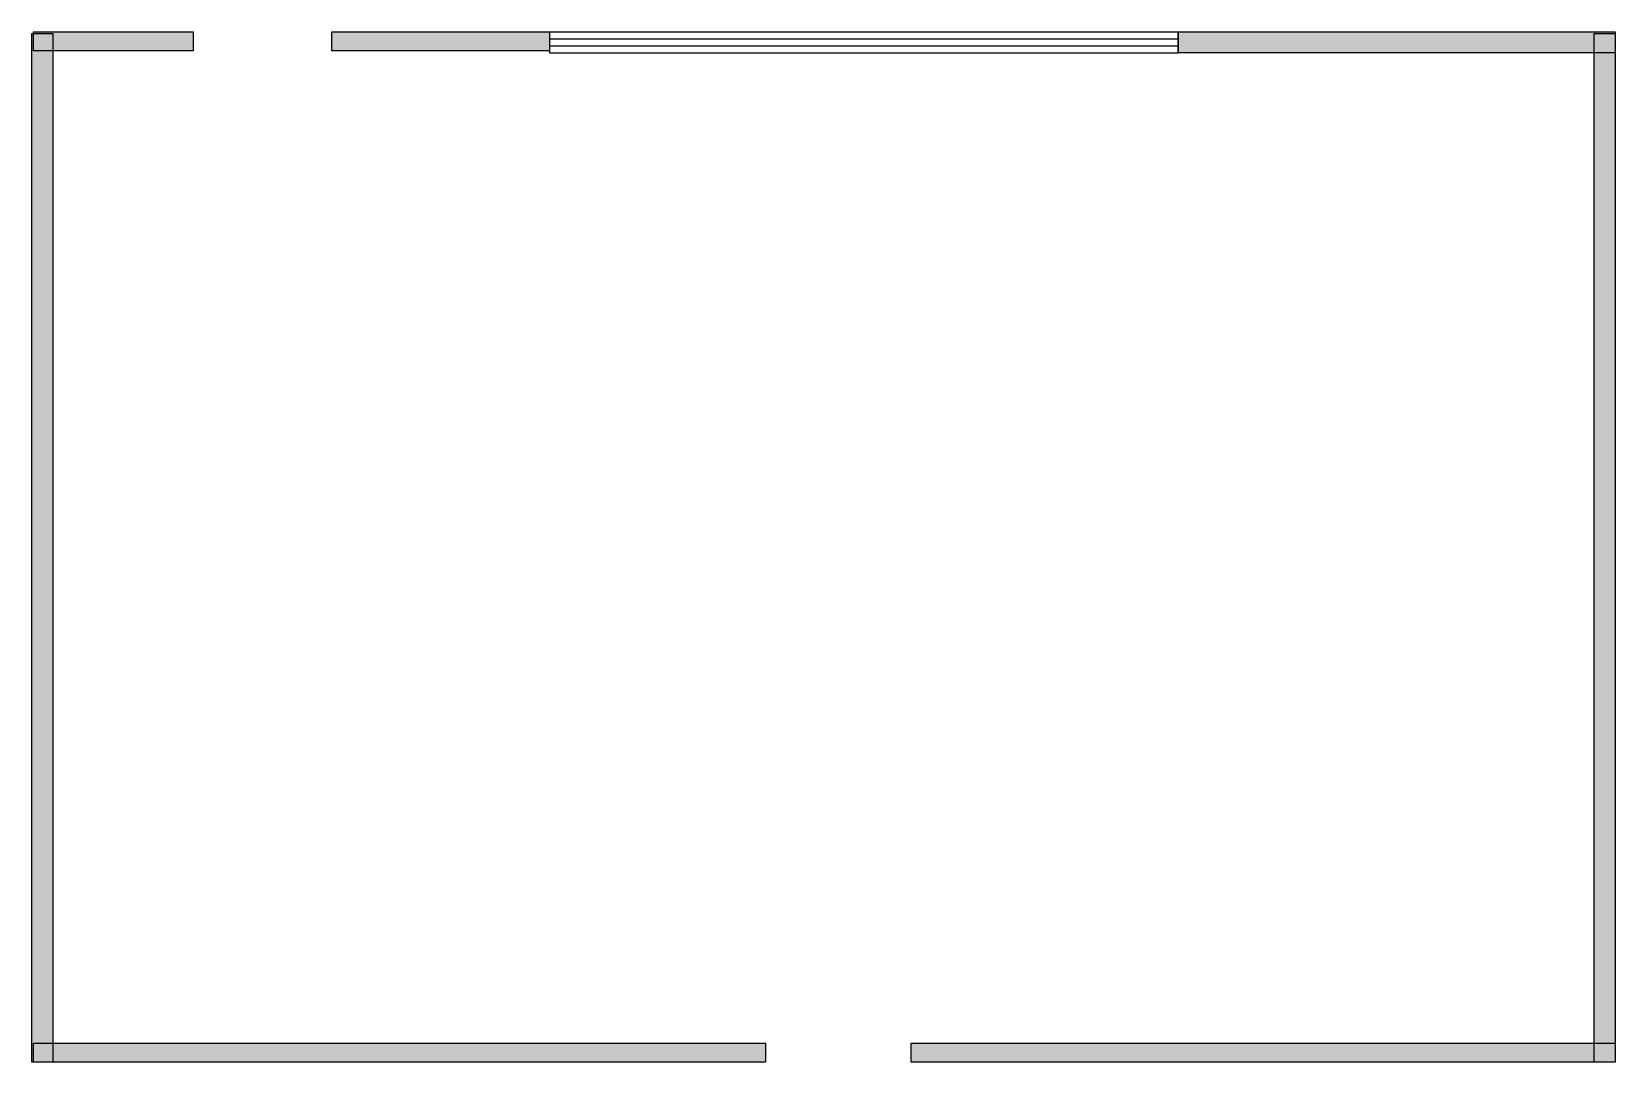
# Model space of a CAD drawing. Header units: millimetres. Extents: x 9 to 7946, y 0 to 5166.
import ezdxf

# ---------------------------------------------------------------- set-up
doc = ezdxf.new("R2010")
doc.units = ezdxf.units.MM
doc.layers.add('WALL', color=7, linetype='Continuous')
doc.layers.add('WINDOW', color=5, linetype='Continuous')

msp = doc.modelspace()

# ---------------------------------------------------------------- hatches: boundary and pattern name
at = {"layer": 'WALL'}
h = msp.add_hatch(color=256, dxfattribs=at)
h.dxf.hatch_style = 1
h.paths.add_polyline_path([(17.6, 5165.6), (818.4, 5165.6), (818.4, 5068.8), (17.6, 5068.8)])
h = msp.add_hatch(color=256, dxfattribs=at)
h.dxf.hatch_style = 1
h.paths.add_polyline_path([(1513.6, 5165.6), (2604.8, 5165.6), (2604.8, 5068.8), (1513.6, 5068.8)])
h = msp.add_hatch(color=256, dxfattribs=at)
h.dxf.hatch_style = 1
h.paths.add_polyline_path([(5755.2, 5165.6), (7946.4, 5165.6), (7946.4, 5060), (5755.2, 5060)])
h = msp.add_hatch(color=256, dxfattribs=at)
h.dxf.hatch_style = 1
h.paths.add_polyline_path([(8.8, 5156.8), (114.4, 5156.8), (114.4, 0), (8.8, 0)])
h = msp.add_hatch(color=256, dxfattribs=at)
h.dxf.hatch_style = 1
h.paths.add_polyline_path([(7840.8, 5156.8), (7946.4, 5156.8), (7946.4, 0), (7840.8, 0)])
h = msp.add_hatch(color=256, dxfattribs=at)
h.dxf.hatch_style = 1
h.paths.add_polyline_path([(17.6, 96.8), (3687.2, 96.8), (3687.2, 0), (17.6, 0)])
h = msp.add_hatch(color=256, dxfattribs=at)
h.dxf.hatch_style = 1
h.paths.add_polyline_path([(4417.6, 96.8), (7946.4, 96.8), (7946.4, 0), (4417.6, 0)])

# ---------------------------------------------------------------- linework, layer by layer
for points in [[(17.6, 5165.6), (818.4, 5165.6), (818.4, 5068.8), (17.6, 5068.8)], [(1513.6, 5165.6), (2604.8, 5165.6), (2604.8, 5068.8), (1513.6, 5068.8)], [(5755.2, 5165.6), (7946.4, 5165.6), (7946.4, 5060), (5755.2, 5060)], [(8.8, 5156.8), (114.4, 5156.8), (114.4, 0), (8.8, 0)], [(7840.8, 5156.8), (7946.4, 5156.8), (7946.4, 0), (7840.8, 0)], [(17.6, 96.8), (3687.2, 96.8), (3687.2, 0), (17.6, 0)], [(4417.6, 96.8), (7946.4, 96.8), (7946.4, 0), (4417.6, 0)]]:
    msp.add_lwpolyline(points, close=True, dxfattribs=at)
at = {"layer": 'WINDOW'}
for p, q in [((2604.8, 5165.6), (5755.2, 5165.6)), ((2604.8, 5165.6), (2604.8, 5060)), ((5755.2, 5165.6), (5755.2, 5060)), ((2604.8, 5130.4), (5755.2, 5130.4)), ((2604.8, 5095.2), (5755.2, 5095.2)), ((2604.8, 5060), (5755.2, 5060))]:
    msp.add_line(p, q, dxfattribs=at)

doc.saveas('drawing.dxf')
